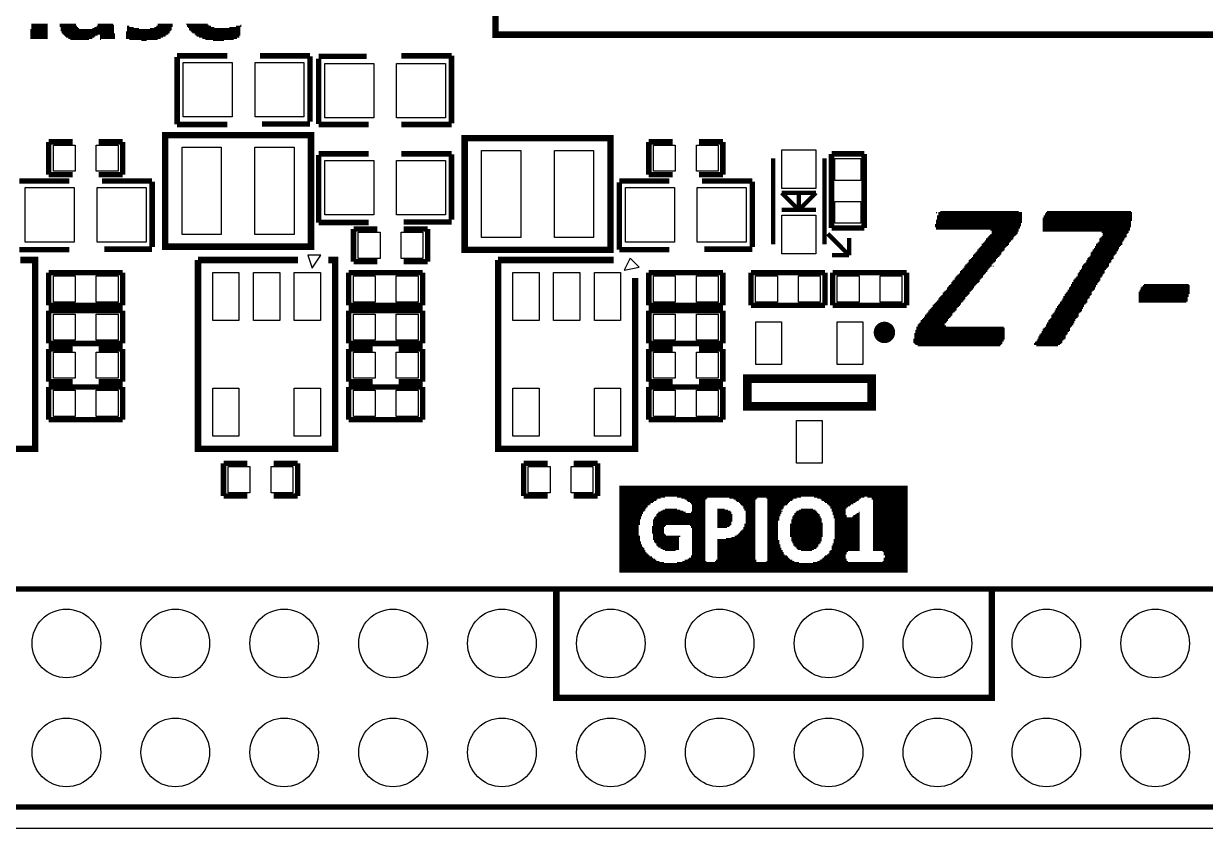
# Model space of a CAD drawing. Extents: x -0.6 to 82.1, y 0 to 56.
# Drawn here: x 26.49 to 54.06, y 0 to 18.76 of the extents above; entities that cross this region are included whole.
import ezdxf

# ---------------------------------------------------------------- set-up
doc = ezdxf.new("R2010")
doc.units = 0
for name, color, linetype in [('BG_OUTLINE', 211, 'CONTINUOUS'), ('BG_SILKSCREEN_TOP', 231, 'CONTINUOUS'), ('PG_SILKSCREEN_TOP', 140, 'CONTINUOUS'), ('PIN_TOP', 4, 'CONTINUOUS')]:
    doc.layers.add(name, color=color, linetype=linetype)

msp = doc.modelspace()

# ---------------------------------------------------------------- linework, layer by layer
at = {"layer": 'BG_OUTLINE'}
msp.add_lwpolyline([(0, 1), (0, 55, -0.414214), (1, 56), (79, 56, -0.414214), (80, 55), (80, 1, -0.414214), (79, 0), (1, 0, -0.414214)], format="xyb", close=True, dxfattribs=at)
at = {"layer": 'BG_SILKSCREEN_TOP', "const_width": 0.0254}
for points in [[(26.67, 18.7452), (27.051, 18.7452)], [(27.3304, 18.7452), (27.7114, 18.7452)], [(28.2194, 18.7452), (28.575, 18.7452)], [(29.6164, 18.7452), (29.972, 18.7452)], [(30.2768, 18.7452), (30.7848, 18.7452)], [(26.6446, 18.6182), (27.051, 18.6182)], [(26.6446, 18.5928), (27.051, 18.5928)], [(26.6446, 18.5674), (27.051, 18.5674)], [(26.6446, 18.542), (27.051, 18.542)], [(26.6446, 18.5166), (27.051, 18.5166)], [(26.6446, 18.4912), (27.051, 18.4912)], [(26.6446, 18.4658), (27.051, 18.4658)], [(26.67, 18.7198), (27.051, 18.7198)], [(26.67, 18.6944), (27.051, 18.6944)], [(26.67, 18.669), (27.051, 18.669)], [(26.67, 18.6436), (27.051, 18.6436)], [(27.3304, 18.7198), (27.7114, 18.7198)], [(27.3304, 18.6944), (27.7368, 18.6944)], [(27.3558, 18.669), (27.7622, 18.669)], [(27.3558, 18.6436), (27.7876, 18.6436)], [(27.3558, 18.6182), (28.6004, 18.6182)], [(27.3558, 18.5928), (28.6004, 18.5928)], [(27.3812, 18.5674), (28.6004, 18.5674)], [(27.3812, 18.542), (28.6004, 18.542)], [(27.4066, 18.5166), (28.6258, 18.5166)], [(27.432, 18.4912), (28.2194, 18.4912)], [(27.4574, 18.4658), (28.1686, 18.4658)], [(28.0924, 18.6436), (28.6004, 18.6436)], [(28.1432, 18.669), (28.6004, 18.669)], [(28.194, 18.6944), (28.6004, 18.6944)], [(28.2194, 18.7198), (28.6004, 18.7198)], [(28.2702, 18.4912), (28.6258, 18.4912)], [(28.2702, 18.4658), (28.6258, 18.4658)], [(28.8798, 18.5674), (29.8958, 18.5674)], [(28.8798, 18.542), (29.8958, 18.542)], [(28.8798, 18.5166), (29.8704, 18.5166)], [(28.8798, 18.4912), (29.8196, 18.4912)], [(28.8798, 18.4658), (29.7942, 18.4658)], [(28.9052, 18.6944), (28.956, 18.6944)], [(28.9052, 18.669), (29.0576, 18.669)], [(28.9052, 18.6436), (29.1846, 18.6436)], [(28.9052, 18.6182), (29.9466, 18.6182)], [(28.9052, 18.5928), (29.9212, 18.5928)], [(29.4386, 18.6436), (29.9466, 18.6436)], [(29.5402, 18.669), (29.9466, 18.669)], [(29.591, 18.6944), (29.972, 18.6944)], [(29.6164, 18.7198), (29.972, 18.7198)], [(30.3022, 18.7198), (30.8102, 18.7198)], [(30.3022, 18.6944), (30.861, 18.6944)], [(30.3276, 18.669), (30.9372, 18.669)], [(30.353, 18.6436), (31.5468, 18.6436)], [(30.353, 18.6182), (31.5468, 18.6182)], [(30.3784, 18.5928), (31.5468, 18.5928)], [(30.4038, 18.5674), (31.5468, 18.5674)], [(30.4292, 18.542), (31.5468, 18.542)], [(30.48, 18.5166), (31.5468, 18.5166)], [(30.5054, 18.4912), (31.5468, 18.4912)], [(30.5308, 18.4658), (31.5214, 18.4658)], [(31.2928, 18.669), (31.5468, 18.669)], [(31.4452, 18.6944), (31.5722, 18.6944)], [(31.5468, 18.7198), (31.5722, 18.7198)], [(26.6446, 18.4404), (27.051, 18.4404)], [(26.6446, 18.415), (27.051, 18.415)], [(27.4828, 18.4404), (28.1432, 18.4404)], [(27.5336, 18.415), (28.0924, 18.415)], [(27.5844, 18.3896), (28.0162, 18.3896)], [(28.2702, 18.4404), (28.6258, 18.4404)], [(28.2702, 18.415), (28.6258, 18.415)], [(28.2702, 18.3896), (28.2956, 18.3896)], [(28.8798, 18.4404), (29.7434, 18.4404)], [(28.8798, 18.415), (29.6926, 18.415)], [(28.956, 18.3896), (29.6164, 18.3896)], [(29.2354, 18.3642), (29.3624, 18.3642)], [(30.5816, 18.4404), (31.5214, 18.4404)], [(30.6578, 18.415), (31.4706, 18.415)], [(30.734, 18.3896), (31.3944, 18.3896)], [(30.9118, 18.3642), (31.1658, 18.3642)], [(47.7774, 14.351), (47.8028, 14.351)], [(47.8282, 14.351), (49.784, 14.351)], [(47.8282, 14.3256), (49.784, 14.3256)], [(47.879, 14.3764), (49.7078, 14.3764)], [(50.3174, 14.3256), (52.3494, 14.3256)], [(50.3428, 14.351), (52.3494, 14.351)], [(50.3682, 14.3764), (52.324, 14.3764)], [(47.752, 14.0716), (49.7586, 14.0716)], [(47.7774, 14.1732), (49.784, 14.1732)], [(47.7774, 14.1478), (49.784, 14.1478)], [(47.7774, 14.1224), (49.784, 14.1224)], [(47.7774, 14.097), (49.7586, 14.097)], [(47.8028, 14.2748), (49.784, 14.2748)], [(47.8028, 14.2494), (49.784, 14.2494)], [(47.8028, 14.224), (49.784, 14.224)], [(47.8028, 14.1986), (49.784, 14.1986)], [(47.8282, 14.3002), (49.784, 14.3002)], [(50.2666, 14.224), (52.3494, 14.224)], [(50.2666, 14.1986), (52.3494, 14.1986)], [(50.2666, 14.1732), (52.3494, 14.1732)], [(50.2666, 14.1478), (52.324, 14.1478)], [(50.2666, 14.1224), (52.324, 14.1224)], [(50.2666, 14.097), (52.324, 14.097)], [(50.2666, 14.0716), (52.324, 14.0716)], [(50.292, 14.2748), (52.3494, 14.2748)], [(50.292, 14.2494), (52.3494, 14.2494)], [(50.3174, 14.3002), (52.3494, 14.3002)], [(47.752, 14.0462), (49.7586, 14.0462)], [(47.752, 14.0208), (49.7332, 14.0208)], [(47.7774, 13.9954), (49.7332, 13.9954)], [(47.7774, 13.97), (49.7078, 13.97)], [(48.9966, 13.7922), (49.6062, 13.7922)], [(49.022, 13.8176), (49.6316, 13.8176)], [(49.0474, 13.9446), (49.7078, 13.9446)], [(49.0474, 13.843), (49.657, 13.843)], [(49.0728, 13.9192), (49.7078, 13.9192)], [(49.0728, 13.8938), (49.6824, 13.8938)], [(49.0728, 13.8684), (49.6824, 13.8684)], [(50.2666, 14.0462), (52.324, 14.0462)], [(50.2666, 14.0208), (52.324, 14.0208)], [(50.2666, 13.9954), (52.2986, 13.9954)], [(50.2666, 13.97), (52.2986, 13.97)], [(50.2666, 13.9446), (52.2986, 13.9446)], [(50.2666, 13.9192), (52.2732, 13.9192)], [(51.6382, 13.8938), (52.2732, 13.8938)], [(51.6382, 13.7922), (52.2224, 13.7922)], [(51.6636, 13.8684), (52.2478, 13.8684)], [(51.6636, 13.843), (52.2224, 13.843)], [(51.6636, 13.8176), (52.2224, 13.8176)], [(48.768, 13.5128), (49.3776, 13.5128)], [(48.7934, 13.5382), (49.403, 13.5382)], [(48.8188, 13.5636), (49.4284, 13.5636)], [(48.8442, 13.6144), (49.4792, 13.6144)], [(48.8442, 13.589), (49.4538, 13.589)], [(48.8696, 13.6398), (49.4792, 13.6398)], [(48.895, 13.6652), (49.5046, 13.6652)], [(48.9204, 13.6906), (49.53, 13.6906)], [(48.9458, 13.7414), (49.5808, 13.7414)], [(48.9458, 13.716), (49.5554, 13.716)], [(48.9712, 13.7668), (49.5808, 13.7668)], [(51.4604, 13.5128), (52.0446, 13.5128)], [(51.4858, 13.5636), (52.07, 13.5636)], [(51.4858, 13.5382), (52.0446, 13.5382)], [(51.5112, 13.6144), (52.1208, 13.6144)], [(51.5112, 13.589), (52.0954, 13.589)], [(51.5366, 13.6398), (52.1208, 13.6398)], [(51.562, 13.6652), (52.1208, 13.6652)], [(51.5874, 13.7414), (52.1716, 13.7414)], [(51.5874, 13.716), (52.1716, 13.716)], [(51.5874, 13.6906), (52.1462, 13.6906)], [(51.6128, 13.7668), (52.197, 13.7668)], [(48.5394, 13.2334), (49.1744, 13.2334)], [(48.5648, 13.2588), (49.1744, 13.2588)], [(48.5902, 13.2842), (49.1998, 13.2842)], [(48.6156, 13.3096), (49.2252, 13.3096)], [(48.641, 13.3604), (49.276, 13.3604)], [(48.641, 13.335), (49.2506, 13.335)], [(48.6664, 13.3858), (49.3014, 13.3858)], [(48.6918, 13.4112), (49.3014, 13.4112)], [(48.7172, 13.4366), (49.3268, 13.4366)], [(48.7426, 13.4874), (49.3776, 13.4874)], [(48.7426, 13.462), (49.3522, 13.462)], [(51.2826, 13.2334), (51.8668, 13.2334)], [(51.308, 13.2842), (51.9176, 13.2842)], [(51.308, 13.2588), (51.8922, 13.2588)], [(51.3334, 13.3096), (51.9176, 13.3096)], [(51.3588, 13.335), (51.9176, 13.335)], [(51.3842, 13.4112), (51.9938, 13.4112)], [(51.3842, 13.3858), (51.9684, 13.3858)], [(51.3842, 13.3604), (51.943, 13.3604)], [(51.4096, 13.4366), (51.9938, 13.4366)], [(51.435, 13.4874), (52.0192, 13.4874)], [(51.435, 13.462), (52.0192, 13.462)], [(48.3362, 12.9794), (48.9712, 12.9794)], [(48.3362, 12.954), (48.9458, 12.954)], [(48.3616, 13.0048), (48.9712, 13.0048)], [(48.387, 13.0302), (48.9966, 13.0302)], [(48.4124, 13.0556), (49.022, 13.0556)], [(48.4378, 13.1064), (49.0728, 13.1064)], [(48.4378, 13.081), (49.0474, 13.081)], [(48.4632, 13.1318), (49.0728, 13.1318)], [(48.4886, 13.1572), (49.0982, 13.1572)], [(48.514, 13.1826), (49.1236, 13.1826)], [(48.5394, 13.208), (49.149, 13.208)], [(49.0982, 13.1064), (49.1236, 13.1064)], [(51.1048, 12.954), (51.7144, 12.954)], [(51.1302, 13.0048), (51.7144, 13.0048)], [(51.1302, 12.9794), (51.7144, 12.9794)], [(51.1556, 13.0302), (51.7398, 13.0302)], [(51.181, 13.1064), (51.816, 13.1064)], [(51.181, 13.081), (51.7906, 13.081)], [(51.181, 13.0556), (51.7652, 13.0556)], [(51.2064, 13.1318), (51.816, 13.1318)], [(51.2318, 13.1572), (51.816, 13.1572)], [(51.2572, 13.1826), (51.8414, 13.1826)], [(51.2826, 13.208), (51.8668, 13.208)], [(48.1076, 12.6746), (48.7172, 12.6746)], [(48.133, 12.7254), (48.768, 12.7254)], [(48.133, 12.7), (48.7426, 12.7)], [(48.1584, 12.7508), (48.7934, 12.7508)], [(48.1838, 12.7762), (48.7934, 12.7762)], [(48.2092, 12.827), (48.8442, 12.827)], [(48.2092, 12.8016), (48.8188, 12.8016)], [(48.2346, 12.8524), (48.8696, 12.8524)], [(48.26, 12.8778), (48.8696, 12.8778)], [(48.2854, 12.9032), (48.895, 12.9032)], [(48.3108, 12.9286), (48.9204, 12.9286)], [(50.927, 12.6746), (51.5366, 12.6746)], [(50.9524, 12.7254), (51.562, 12.7254)], [(50.9524, 12.7), (51.5366, 12.7)], [(50.9778, 12.7762), (51.6128, 12.7762)], [(50.9778, 12.7508), (51.5874, 12.7508)], [(51.0032, 12.8016), (51.6128, 12.8016)], [(51.0286, 12.827), (51.6128, 12.827)], [(51.054, 12.8524), (51.6382, 12.8524)], [(51.0794, 12.9286), (51.689, 12.9286)], [(51.0794, 12.9032), (51.6636, 12.9032)], [(51.0794, 12.8778), (51.6636, 12.8778)], [(52.6288, 12.6746), (53.6702, 12.6746)], [(47.879, 12.3952), (48.4886, 12.3952)], [(47.9044, 12.4206), (48.514, 12.4206)], [(47.9298, 12.4714), (48.5648, 12.4714)], [(47.9298, 12.446), (48.5394, 12.446)], [(47.9552, 12.4968), (48.5648, 12.4968)], [(47.9806, 12.5222), (48.5902, 12.5222)], [(48.006, 12.5476), (48.6156, 12.5476)], [(48.0314, 12.5984), (48.6664, 12.5984)], [(48.0314, 12.573), (48.641, 12.573)], [(48.0568, 12.6238), (48.6664, 12.6238)], [(48.0822, 12.6492), (48.6918, 12.6492)], [(50.7492, 12.3952), (51.3588, 12.3952)], [(50.7746, 12.446), (51.4096, 12.446)], [(50.7746, 12.4206), (51.3842, 12.4206)], [(50.8, 12.4714), (51.4096, 12.4714)], [(50.8254, 12.4968), (51.4096, 12.4968)], [(50.8508, 12.5476), (51.4604, 12.5476)], [(50.8508, 12.5222), (51.435, 12.5222)], [(50.8762, 12.5984), (51.4858, 12.5984)], [(50.8762, 12.573), (51.4858, 12.573)], [(50.9016, 12.6238), (51.5112, 12.6238)], [(50.927, 12.6492), (51.5112, 12.6492)], [(52.5018, 12.4968), (53.6956, 12.4968)], [(52.5018, 12.4714), (53.6956, 12.4714)], [(52.5018, 12.446), (53.6702, 12.446)], [(52.5018, 12.4206), (53.6702, 12.4206)], [(52.5018, 12.3952), (53.6702, 12.3952)], [(52.5272, 12.5476), (53.6956, 12.5476)], [(52.5272, 12.5222), (53.6956, 12.5222)], [(52.5526, 12.5984), (53.6956, 12.5984)], [(52.5526, 12.573), (53.6956, 12.573)], [(52.578, 12.6238), (53.6956, 12.6238)], [(52.6034, 12.6492), (53.6956, 12.6492)], [(47.6758, 12.1412), (48.2854, 12.1412)], [(47.7012, 12.192), (48.3362, 12.192)], [(47.7012, 12.1666), (48.3108, 12.1666)], [(47.7266, 12.2174), (48.3616, 12.2174)], [(47.752, 12.2428), (48.3616, 12.2428)], [(47.7774, 12.2682), (48.387, 12.2682)], [(47.8028, 12.2936), (48.4124, 12.2936)], [(47.8282, 12.3444), (48.4632, 12.3444)], [(47.8282, 12.319), (48.4378, 12.319)], [(47.8536, 12.3698), (48.4632, 12.3698)], [(50.5968, 12.1666), (51.2318, 12.1666)], [(50.5968, 12.1412), (51.2064, 12.1412)], [(50.6222, 12.192), (51.2318, 12.192)], [(50.6476, 12.2174), (51.2572, 12.2174)], [(50.673, 12.2682), (51.308, 12.2682)], [(50.673, 12.2428), (51.2826, 12.2428)], [(50.6984, 12.2936), (51.308, 12.2936)], [(50.7238, 12.3444), (51.3334, 12.3444)], [(50.7238, 12.319), (51.308, 12.319)], [(50.7492, 12.3698), (51.3588, 12.3698)], [(52.5018, 12.3698), (53.6448, 12.3698)], [(52.5018, 12.3444), (53.6448, 12.3444)], [(52.5018, 12.319), (53.6448, 12.319)], [(52.5018, 12.2936), (53.6448, 12.2936)], [(52.5018, 12.2682), (53.6194, 12.2682)], [(47.4472, 11.8618), (48.0568, 11.8618)], [(47.4726, 11.8872), (48.0822, 11.8872)], [(47.498, 11.9126), (48.1076, 11.9126)], [(47.5234, 11.9634), (48.1584, 11.9634)], [(47.5234, 11.938), (48.133, 11.938)], [(47.5488, 11.9888), (48.1584, 11.9888)], [(47.5742, 12.0142), (48.1838, 12.0142)], [(47.5996, 12.065), (48.2346, 12.065)], [(47.5996, 12.0396), (48.2092, 12.0396)], [(47.625, 12.0904), (48.26, 12.0904)], [(47.6504, 12.1158), (48.26, 12.1158)], [(50.419, 11.8618), (51.0286, 11.8618)], [(50.4444, 11.8872), (51.054, 11.8872)], [(50.4698, 11.9634), (51.1048, 11.9634)], [(50.4698, 11.938), (51.1048, 11.938)], [(50.4698, 11.9126), (51.0794, 11.9126)], [(50.4952, 11.9888), (51.1048, 11.9888)], [(50.5206, 12.0142), (51.1302, 12.0142)], [(50.546, 12.065), (51.181, 12.065)], [(50.546, 12.0396), (51.1556, 12.0396)], [(50.5714, 12.1158), (51.2064, 12.1158)], [(50.5714, 12.0904), (51.181, 12.0904)], [(47.2948, 11.6078), (49.3776, 11.6078)], [(47.2948, 11.5824), (49.3776, 11.5824)], [(47.3202, 11.684), (49.3522, 11.684)], [(47.3202, 11.6586), (49.3776, 11.6586)], [(47.3202, 11.6332), (49.3776, 11.6332)], [(47.3456, 11.7348), (47.9806, 11.7348)], [(47.3456, 11.7094), (48.006, 11.7094)], [(47.371, 11.7602), (47.9806, 11.7602)], [(47.3964, 11.7856), (48.006, 11.7856)], [(47.4218, 11.8364), (48.0568, 11.8364)], [(47.4218, 11.811), (48.0314, 11.811)], [(50.2412, 11.5824), (50.8762, 11.5824)], [(50.2666, 11.6332), (50.9016, 11.6332)], [(50.2666, 11.6078), (50.9016, 11.6078)], [(50.292, 11.6586), (50.9016, 11.6586)], [(50.3174, 11.684), (50.927, 11.684)], [(50.3428, 11.7348), (50.9778, 11.7348)], [(50.3428, 11.7094), (50.9524, 11.7094)], [(50.3682, 11.7856), (51.0032, 11.7856)], [(50.3682, 11.7602), (50.9778, 11.7602)], [(50.3936, 11.8364), (51.0286, 11.8364)], [(50.3936, 11.811), (51.0032, 11.811)], [(47.244, 11.4046), (49.3776, 11.4046)], [(47.244, 11.3792), (49.3522, 11.3792)], [(47.244, 11.3538), (49.3522, 11.3538)], [(47.244, 11.3284), (49.3268, 11.3284)], [(47.2694, 11.5316), (49.3776, 11.5316)], [(47.2694, 11.5062), (49.3776, 11.5062)], [(47.2694, 11.4808), (49.3776, 11.4808)], [(47.2694, 11.4554), (49.3776, 11.4554)], [(47.2694, 11.43), (49.3776, 11.43)], [(47.2694, 11.303), (49.3268, 11.303)], [(47.2948, 11.557), (49.3776, 11.557)], [(50.0634, 11.303), (50.6984, 11.303)], [(50.0888, 11.3284), (50.7238, 11.3284)], [(50.1142, 11.3538), (50.7238, 11.3538)], [(50.1396, 11.4046), (50.7746, 11.4046)], [(50.1396, 11.3792), (50.7492, 11.3792)], [(50.165, 11.4554), (50.8, 11.4554)], [(50.165, 11.43), (50.8, 11.43)], [(50.1904, 11.5062), (50.8254, 11.5062)], [(50.1904, 11.4808), (50.8, 11.4808)], [(50.2158, 11.5316), (50.8508, 11.5316)], [(50.2412, 11.557), (50.8508, 11.557)], [(47.2948, 11.2776), (49.3014, 11.2776)], [(47.3456, 11.2522), (49.276, 11.2522)], [(50.0634, 11.2776), (50.673, 11.2776)], [(50.1142, 11.2522), (50.6222, 11.2522)], [(40.386, 7.9756), (47.117, 7.9756)], [(40.386, 7.9502), (47.117, 7.9502)], [(40.386, 7.9248), (47.117, 7.9248)], [(40.386, 7.8994), (47.117, 7.8994)], [(40.386, 7.874), (47.117, 7.874)], [(40.386, 7.8486), (47.117, 7.8486)], [(40.386, 7.8232), (47.117, 7.8232)], [(40.386, 7.7978), (47.117, 7.7978)], [(40.386, 7.7724), (47.117, 7.7724)], [(40.386, 7.747), (47.117, 7.747)], [(40.386, 7.7216), (41.4528, 7.7216)], [(41.7322, 7.7216), (44.6278, 7.7216)], [(44.9326, 7.7216), (46.101, 7.7216)], [(46.1772, 7.7216), (47.117, 7.7216)], [(40.386, 7.6962), (41.3512, 7.6962)], [(40.386, 7.6708), (41.275, 7.6708)], [(40.386, 7.6454), (41.2496, 7.6454)], [(40.386, 7.62), (41.1988, 7.62)], [(40.386, 7.5946), (41.1734, 7.5946)], [(40.386, 7.5692), (41.1226, 7.5692)], [(40.386, 7.5438), (41.0972, 7.5438)], [(40.386, 7.5184), (41.0464, 7.5184)], [(40.386, 7.493), (41.0464, 7.493)], [(40.386, 7.4676), (41.021, 7.4676)], [(40.386, 7.4422), (40.9956, 7.4422)], [(41.4528, 7.4422), (41.7322, 7.4422)], [(41.8338, 7.6962), (42.4434, 7.6962)], [(41.91, 7.6708), (42.418, 7.6708)], [(41.9608, 7.6454), (42.3926, 7.6454)], [(41.9862, 7.62), (42.3926, 7.62)], [(42.037, 7.5946), (42.3926, 7.5946)], [(42.0624, 7.5692), (42.3926, 7.5692)], [(42.0878, 7.5438), (42.3926, 7.5438)], [(42.0878, 7.5184), (42.3926, 7.5184)], [(42.0878, 7.493), (42.3926, 7.493)], [(42.0878, 7.4676), (42.3926, 7.4676)], [(42.0878, 7.4422), (42.3926, 7.4422)], [(42.672, 7.4422), (42.8498, 7.4422)], [(42.9514, 7.6962), (43.6118, 7.6962)], [(43.053, 7.6708), (43.5864, 7.6708)], [(43.1038, 7.6454), (43.561, 7.6454)], [(43.1292, 7.62), (43.561, 7.62)], [(43.18, 7.5946), (43.561, 7.5946)], [(43.2054, 7.5692), (43.561, 7.5692)], [(43.2308, 7.5438), (43.561, 7.5438)], [(43.2562, 7.5184), (43.561, 7.5184)], [(43.2816, 7.493), (43.561, 7.493)], [(43.2816, 7.4676), (43.561, 7.4676)], [(43.307, 7.4422), (43.561, 7.4422)], [(43.815, 7.6962), (44.5262, 7.6962)], [(43.8404, 7.6708), (44.45, 7.6708)], [(43.8404, 7.6454), (44.4246, 7.6454)], [(43.8404, 7.62), (44.3738, 7.62)], [(43.8404, 7.5946), (44.3484, 7.5946)], [(43.8404, 7.5692), (44.323, 7.5692)], [(43.8404, 7.5438), (44.2976, 7.5438)], [(43.8404, 7.5184), (44.2468, 7.5184)], [(43.8404, 7.493), (44.2214, 7.493)], [(43.8404, 7.4676), (44.2214, 7.4676)], [(43.8404, 7.4422), (44.196, 7.4422)], [(44.6278, 7.4422), (44.9072, 7.4422)], [(45.0088, 7.6962), (46.0248, 7.6962)], [(45.085, 7.6708), (45.9994, 7.6708)], [(45.1104, 7.6454), (45.974, 7.6454)], [(45.1612, 7.62), (45.9232, 7.62)], [(45.1866, 7.5946), (45.8978, 7.5946)], [(45.2374, 7.5692), (45.847, 7.5692)], [(45.2628, 7.5438), (45.7962, 7.5438)], [(45.2882, 7.5184), (45.7708, 7.5184)], [(45.3136, 7.493), (45.72, 7.493)], [(45.3136, 7.4676), (45.6946, 7.4676)], [(45.339, 7.4422), (45.6692, 7.4422)], [(46.2788, 7.6962), (47.117, 7.6962)], [(46.2788, 7.6708), (47.117, 7.6708)], [(46.3042, 7.6454), (47.117, 7.6454)], [(46.3042, 7.62), (47.117, 7.62)], [(46.3042, 7.5946), (47.117, 7.5946)], [(46.3042, 7.5692), (47.117, 7.5692)], [(46.3042, 7.5438), (47.117, 7.5438)], [(46.3042, 7.5184), (47.117, 7.5184)], [(46.3042, 7.493), (47.117, 7.493)], [(46.3042, 7.4676), (47.117, 7.4676)], [(46.3042, 7.4422), (47.117, 7.4422)], [(40.386, 7.4168), (40.9956, 7.4168)], [(40.386, 7.3914), (40.9702, 7.3914)], [(40.386, 7.366), (40.9448, 7.366)], [(40.386, 7.3406), (40.9448, 7.3406)], [(40.386, 7.3152), (40.9194, 7.3152)], [(40.386, 7.2898), (40.9194, 7.2898)], [(40.386, 7.2644), (40.894, 7.2644)], [(40.386, 7.239), (40.894, 7.239)], [(40.386, 7.2136), (40.894, 7.2136)], [(40.386, 7.1882), (40.8686, 7.1882)], [(40.386, 7.1628), (40.8686, 7.1628)], [(41.1734, 7.1882), (42.3926, 7.1882)], [(41.1734, 7.1628), (42.3926, 7.1628)], [(41.1988, 7.239), (42.3926, 7.239)], [(41.1988, 7.2136), (42.3926, 7.2136)], [(41.2242, 7.2644), (42.3926, 7.2644)], [(41.2496, 7.3152), (42.3926, 7.3152)], [(41.2496, 7.2898), (42.3926, 7.2898)], [(41.275, 7.3406), (42.3926, 7.3406)], [(41.3004, 7.366), (41.9354, 7.366)], [(41.3512, 7.3914), (41.8846, 7.3914)], [(41.402, 7.4168), (41.8084, 7.4168)], [(42.0624, 7.366), (42.3926, 7.366)], [(42.0878, 7.4168), (42.3926, 7.4168)], [(42.0878, 7.3914), (42.3926, 7.3914)], [(42.672, 7.4168), (42.926, 7.4168)], [(42.672, 7.3914), (42.9768, 7.3914)], [(42.672, 7.366), (43.0022, 7.366)], [(42.672, 7.3406), (43.0022, 7.3406)], [(42.672, 7.3152), (43.0276, 7.3152)], [(42.672, 7.2898), (43.0276, 7.2898)], [(42.672, 7.2644), (43.0276, 7.2644)], [(42.672, 7.239), (43.0276, 7.239)], [(42.672, 7.2136), (43.0276, 7.2136)], [(42.672, 7.1882), (43.0276, 7.1882)], [(42.672, 7.1628), (43.0276, 7.1628)], [(43.307, 7.4168), (43.561, 7.4168)], [(43.3324, 7.3914), (43.561, 7.3914)], [(43.3324, 7.366), (43.561, 7.366)], [(43.3324, 7.3406), (43.561, 7.3406)], [(43.3324, 7.3152), (43.561, 7.3152)], [(43.3324, 7.2898), (43.561, 7.2898)], [(43.3324, 7.2644), (43.561, 7.2644)], [(43.3324, 7.239), (43.561, 7.239)], [(43.3324, 7.2136), (43.561, 7.2136)], [(43.3324, 7.1882), (43.561, 7.1882)], [(43.3324, 7.1628), (43.561, 7.1628)], [(43.8404, 7.4168), (44.1706, 7.4168)], [(43.8404, 7.3914), (44.196, 7.3914)], [(43.8404, 7.366), (44.1706, 7.366)], [(43.8404, 7.3406), (44.1706, 7.3406)], [(43.8404, 7.3152), (44.1452, 7.3152)], [(43.8404, 7.2898), (44.1452, 7.2898)], [(43.8404, 7.2644), (44.1198, 7.2644)], [(43.8404, 7.239), (44.1198, 7.239)], [(43.8404, 7.2136), (44.1198, 7.2136)], [(43.8404, 7.1882), (44.1198, 7.1882)], [(43.8404, 7.1628), (44.0944, 7.1628)], [(44.3992, 7.1882), (45.1104, 7.1882)], [(44.3992, 7.1628), (45.1104, 7.1628)], [(44.4246, 7.2644), (45.085, 7.2644)], [(44.4246, 7.239), (45.085, 7.239)], [(44.4246, 7.2136), (45.1104, 7.2136)], [(44.45, 7.2898), (45.0596, 7.2898)], [(44.4754, 7.3406), (45.0342, 7.3406)], [(44.4754, 7.3152), (45.0596, 7.3152)], [(44.5008, 7.366), (45.0088, 7.366)], [(44.5262, 7.3914), (44.9834, 7.3914)], [(44.577, 7.4168), (44.958, 7.4168)], [(45.339, 7.4168), (45.6692, 7.4168)], [(45.339, 7.3914), (45.6692, 7.3914)], [(45.3644, 7.366), (45.6692, 7.366)], [(45.3644, 7.3406), (45.6692, 7.3406)], [(45.3644, 7.3152), (45.6692, 7.3152)], [(45.3898, 7.2898), (45.6946, 7.2898)], [(45.3898, 7.2644), (45.6946, 7.2644)], [(45.3898, 7.239), (45.9994, 7.239)], [(45.4152, 7.2136), (45.9994, 7.2136)], [(45.4152, 7.1882), (45.9994, 7.1882)], [(45.4152, 7.1628), (45.9994, 7.1628)], [(45.8216, 7.2644), (45.9994, 7.2644)], [(45.847, 7.2898), (45.9994, 7.2898)], [(45.8978, 7.3152), (45.9994, 7.3152)], [(45.9232, 7.3406), (45.9994, 7.3406)], [(45.974, 7.366), (45.9994, 7.366)], [(46.3042, 7.4168), (47.117, 7.4168)], [(46.3042, 7.3914), (47.117, 7.3914)], [(46.3042, 7.366), (47.117, 7.366)], [(46.3042, 7.3406), (47.117, 7.3406)], [(46.3042, 7.3152), (47.117, 7.3152)], [(46.3042, 7.2898), (47.117, 7.2898)], [(46.3042, 7.2644), (47.117, 7.2644)], [(46.3042, 7.239), (47.117, 7.239)], [(46.3042, 7.2136), (47.117, 7.2136)], [(46.3042, 7.1882), (47.117, 7.1882)], [(46.3042, 7.1628), (47.117, 7.1628)], [(40.386, 7.1374), (40.8686, 7.1374)], [(40.386, 7.112), (40.8686, 7.112)], [(40.386, 7.0866), (40.8686, 7.0866)], [(40.386, 7.0612), (40.8432, 7.0612)], [(40.386, 7.0358), (40.8432, 7.0358)], [(40.386, 7.0104), (40.8432, 7.0104)], [(40.386, 6.985), (40.8432, 6.985)], [(40.386, 6.9596), (40.8432, 6.9596)], [(40.386, 6.9342), (40.8432, 6.9342)], [(40.386, 6.9088), (40.8432, 6.9088)], [(40.386, 6.8834), (40.8432, 6.8834)], [(41.148, 7.0358), (41.4528, 7.0358)], [(41.148, 7.0104), (41.4274, 7.0104)], [(41.148, 6.985), (41.4274, 6.985)], [(41.148, 6.9596), (41.4274, 6.9596)], [(41.148, 6.9342), (41.4274, 6.9342)], [(41.148, 6.9088), (41.4274, 6.9088)], [(41.148, 6.8834), (41.4274, 6.8834)], [(41.1734, 7.1374), (42.3926, 7.1374)], [(41.1734, 7.112), (42.3926, 7.112)], [(41.1734, 7.0866), (42.3926, 7.0866)], [(41.1734, 7.0612), (41.4782, 7.0612)], [(42.037, 7.0612), (42.3926, 7.0612)], [(42.0624, 7.0358), (42.3926, 7.0358)], [(42.0624, 7.0104), (42.3926, 7.0104)], [(42.0878, 6.985), (42.3926, 6.985)], [(42.0878, 6.9596), (42.3926, 6.9596)], [(42.0878, 6.9342), (42.3926, 6.9342)], [(42.0878, 6.9088), (42.3926, 6.9088)], [(42.0878, 6.8834), (42.3926, 6.8834)], [(42.672, 7.1374), (43.0022, 7.1374)], [(42.672, 7.112), (43.0022, 7.112)], [(42.672, 7.0866), (43.0022, 7.0866)], [(42.672, 7.0612), (42.9768, 7.0612)], [(42.672, 7.0358), (42.9514, 7.0358)], [(42.672, 7.0104), (42.9006, 7.0104)], [(43.18, 6.8834), (43.561, 6.8834)], [(43.2054, 6.9088), (43.561, 6.9088)], [(43.2308, 6.9342), (43.561, 6.9342)], [(43.2562, 6.9596), (43.561, 6.9596)], [(43.2816, 7.0104), (43.561, 7.0104)], [(43.2816, 6.985), (43.561, 6.985)], [(43.307, 7.0866), (43.561, 7.0866)], [(43.307, 7.0612), (43.561, 7.0612)], [(43.307, 7.0358), (43.561, 7.0358)], [(43.3324, 7.1374), (43.561, 7.1374)], [(43.3324, 7.112), (43.561, 7.112)], [(43.8404, 7.1374), (44.0944, 7.1374)], [(43.8404, 7.112), (44.0944, 7.112)], [(43.8404, 7.0866), (44.0944, 7.0866)], [(43.8404, 7.0612), (44.0944, 7.0612)], [(43.8404, 7.0358), (44.0944, 7.0358)], [(43.8404, 7.0104), (44.0944, 7.0104)], [(43.8404, 6.985), (44.0944, 6.985)], [(43.8404, 6.9596), (44.0944, 6.9596)], [(43.8404, 6.9342), (44.0944, 6.9342)], [(43.8404, 6.9088), (44.0944, 6.9088)], [(43.8404, 6.8834), (44.0944, 6.8834)], [(44.3738, 7.0866), (45.1358, 7.0866)], [(44.3738, 7.0612), (45.1358, 7.0612)], [(44.3738, 7.0358), (45.1358, 7.0358)], [(44.3738, 7.0104), (45.1358, 7.0104)], [(44.3738, 6.985), (45.1358, 6.985)], [(44.3738, 6.9596), (45.1358, 6.9596)], [(44.3738, 6.9342), (45.1358, 6.9342)], [(44.3738, 6.9088), (45.1358, 6.9088)], [(44.3738, 6.8834), (45.1358, 6.8834)], [(44.3992, 7.1374), (45.1104, 7.1374)], [(44.3992, 7.112), (45.1358, 7.112)], [(45.4152, 7.1374), (45.9994, 7.1374)], [(45.4152, 7.112), (45.9994, 7.112)], [(45.4152, 7.0866), (45.9994, 7.0866)], [(45.4152, 7.0612), (45.9994, 7.0612)], [(45.4152, 7.0358), (45.9994, 7.0358)], [(45.4152, 7.0104), (45.9994, 7.0104)], [(45.4152, 6.985), (45.9994, 6.985)], [(45.4152, 6.9596), (45.9994, 6.9596)], [(45.4152, 6.9342), (45.9994, 6.9342)], [(45.4152, 6.9088), (45.9994, 6.9088)], [(45.4152, 6.8834), (45.9994, 6.8834)], [(46.3042, 7.1374), (47.117, 7.1374)], [(46.3042, 7.112), (47.117, 7.112)], [(46.3042, 7.0866), (47.117, 7.0866)], [(46.3042, 7.0612), (47.117, 7.0612)], [(46.3042, 7.0358), (47.117, 7.0358)], [(46.3042, 7.0104), (47.117, 7.0104)], [(46.3042, 6.985), (47.117, 6.985)], [(46.3042, 6.9596), (47.117, 6.9596)], [(46.3042, 6.9342), (47.117, 6.9342)], [(46.3042, 6.9088), (47.117, 6.9088)], [(46.3042, 6.8834), (47.117, 6.8834)], [(40.386, 6.858), (40.8432, 6.858)], [(40.386, 6.8326), (40.8432, 6.8326)], [(40.386, 6.8072), (40.8686, 6.8072)], [(40.386, 6.7818), (40.8686, 6.7818)], [(40.386, 6.7564), (40.8686, 6.7564)], [(40.386, 6.731), (40.8686, 6.731)], [(40.386, 6.7056), (40.8686, 6.7056)], [(40.386, 6.6802), (40.894, 6.6802)], [(40.386, 6.6548), (40.894, 6.6548)], [(40.386, 6.6294), (40.894, 6.6294)], [(40.386, 6.604), (40.9194, 6.604)], [(41.1734, 6.858), (41.4528, 6.858)], [(41.1734, 6.8326), (41.4782, 6.8326)], [(41.1734, 6.8072), (41.8084, 6.8072)], [(41.1734, 6.7818), (41.783, 6.7818)], [(41.1734, 6.7564), (41.783, 6.7564)], [(41.1734, 6.731), (41.783, 6.731)], [(41.1988, 6.7056), (41.783, 6.7056)], [(41.1988, 6.6802), (41.783, 6.6802)], [(41.2242, 6.6548), (41.783, 6.6548)], [(41.2496, 6.6294), (41.783, 6.6294)], [(41.2496, 6.604), (41.783, 6.604)], [(42.0878, 6.858), (42.3926, 6.858)], [(42.0878, 6.8326), (42.3926, 6.8326)], [(42.0878, 6.8072), (42.3926, 6.8072)], [(42.0878, 6.7818), (42.3926, 6.7818)], [(42.0878, 6.7564), (42.3926, 6.7564)], [(42.0878, 6.731), (42.3926, 6.731)], [(42.0878, 6.7056), (42.3926, 6.7056)], [(42.0878, 6.6802), (42.3926, 6.6802)], [(42.0878, 6.6548), (42.3926, 6.6548)], [(42.0878, 6.6294), (42.3926, 6.6294)], [(42.0878, 6.604), (42.3926, 6.604)], [(42.672, 6.731), (43.561, 6.731)], [(42.672, 6.7056), (43.561, 6.7056)], [(42.672, 6.6802), (43.561, 6.6802)], [(42.672, 6.6548), (43.561, 6.6548)], [(42.672, 6.6294), (43.561, 6.6294)], [(42.672, 6.604), (43.561, 6.604)], [(42.8752, 6.7564), (43.561, 6.7564)], [(43.0022, 6.7818), (43.561, 6.7818)], [(43.0784, 6.8072), (43.561, 6.8072)], [(43.1292, 6.8326), (43.561, 6.8326)], [(43.1546, 6.858), (43.561, 6.858)], [(43.8404, 6.858), (44.0944, 6.858)], [(43.8404, 6.8326), (44.0944, 6.8326)], [(43.8404, 6.8072), (44.0944, 6.8072)], [(43.8404, 6.7818), (44.0944, 6.7818)], [(43.8404, 6.7564), (44.0944, 6.7564)], [(43.8404, 6.731), (44.0944, 6.731)], [(43.8404, 6.7056), (44.1198, 6.7056)], [(43.8404, 6.6802), (44.1198, 6.6802)], [(43.8404, 6.6548), (44.1198, 6.6548)], [(43.8404, 6.6294), (44.1198, 6.6294)], [(43.8404, 6.604), (44.1452, 6.604)], [(44.3738, 6.858), (45.1358, 6.858)], [(44.3738, 6.8326), (45.1358, 6.8326)], [(44.3738, 6.8072), (45.1358, 6.8072)], [(44.3992, 6.7818), (45.1104, 6.7818)], [(44.3992, 6.7564), (45.1104, 6.7564)], [(44.3992, 6.731), (45.1104, 6.731)], [(44.3992, 6.7056), (45.1104, 6.7056)], [(44.4246, 6.6802), (45.085, 6.6802)], [(44.4246, 6.6548), (45.085, 6.6548)], [(44.45, 6.6294), (45.0596, 6.6294)], [(44.45, 6.604), (45.0342, 6.604)], [(45.3644, 6.6294), (45.9994, 6.6294)], [(45.3644, 6.604), (45.9994, 6.604)], [(45.3898, 6.731), (45.9994, 6.731)], [(45.3898, 6.7056), (45.9994, 6.7056)], [(45.3898, 6.6802), (45.9994, 6.6802)], [(45.3898, 6.6548), (45.9994, 6.6548)], [(45.4152, 6.858), (45.9994, 6.858)], [(45.4152, 6.8326), (45.9994, 6.8326)], [(45.4152, 6.8072), (45.9994, 6.8072)], [(45.4152, 6.7818), (45.9994, 6.7818)], [(45.4152, 6.7564), (45.9994, 6.7564)], [(46.3042, 6.858), (47.117, 6.858)], [(46.3042, 6.8326), (47.117, 6.8326)], [(46.3042, 6.8072), (47.117, 6.8072)], [(46.3042, 6.7818), (47.117, 6.7818)], [(46.3042, 6.7564), (47.117, 6.7564)], [(46.3042, 6.731), (47.117, 6.731)], [(46.3042, 6.7056), (47.117, 6.7056)], [(46.3042, 6.6802), (47.117, 6.6802)], [(46.3042, 6.6548), (47.117, 6.6548)], [(46.3042, 6.6294), (47.117, 6.6294)], [(46.3042, 6.604), (47.117, 6.604)], [(40.386, 6.5786), (40.9194, 6.5786)], [(40.386, 6.5532), (40.9448, 6.5532)], [(40.386, 6.5278), (40.9702, 6.5278)], [(40.386, 6.5024), (40.9702, 6.5024)], [(40.386, 6.477), (40.9956, 6.477)], [(40.386, 6.4516), (40.9956, 6.4516)], [(40.386, 6.4262), (41.021, 6.4262)], [(40.386, 6.4008), (41.0464, 6.4008)], [(40.386, 6.3754), (41.0718, 6.3754)], [(40.386, 6.35), (41.0972, 6.35)], [(41.275, 6.5786), (41.783, 6.5786)], [(41.3004, 6.5532), (41.783, 6.5532)], [(41.3512, 6.5278), (41.783, 6.5278)], [(41.402, 6.5024), (41.783, 6.5024)], [(41.4528, 6.477), (41.7068, 6.477)], [(42.0624, 6.35), (42.3926, 6.35)], [(42.0878, 6.5786), (42.3926, 6.5786)], [(42.0878, 6.5532), (42.3926, 6.5532)], [(42.0878, 6.5278), (42.3926, 6.5278)], [(42.0878, 6.5024), (42.3926, 6.5024)], [(42.0878, 6.477), (42.3926, 6.477)], [(42.0878, 6.4516), (42.3926, 6.4516)], [(42.0878, 6.4262), (42.3926, 6.4262)], [(42.0878, 6.4008), (42.3926, 6.4008)], [(42.0878, 6.3754), (42.3926, 6.3754)], [(42.672, 6.5786), (43.561, 6.5786)], [(42.672, 6.5532), (43.561, 6.5532)], [(42.672, 6.5278), (43.561, 6.5278)], [(42.672, 6.5024), (43.561, 6.5024)], [(42.672, 6.477), (43.561, 6.477)], [(42.672, 6.4516), (43.561, 6.4516)], [(42.672, 6.4262), (43.561, 6.4262)], [(42.672, 6.4008), (43.561, 6.4008)], [(42.672, 6.3754), (43.561, 6.3754)], [(42.672, 6.35), (43.561, 6.35)], [(43.8404, 6.5786), (44.1452, 6.5786)], [(43.8404, 6.5532), (44.1452, 6.5532)], [(43.8404, 6.5278), (44.1706, 6.5278)], [(43.8404, 6.5024), (44.1706, 6.5024)], [(43.8404, 6.477), (44.196, 6.477)], [(43.8404, 6.4516), (44.196, 6.4516)], [(43.8404, 6.4262), (44.2214, 6.4262)], [(43.8404, 6.4008), (44.2214, 6.4008)], [(43.8404, 6.3754), (44.2468, 6.3754)], [(43.8404, 6.35), (44.2976, 6.35)], [(44.4754, 6.5786), (45.0342, 6.5786)], [(44.5008, 6.5532), (45.0088, 6.5532)], [(44.5262, 6.5278), (44.9834, 6.5278)], [(44.5516, 6.5024), (44.9326, 6.5024)], [(44.6278, 6.477), (44.8818, 6.477)], [(45.1866, 6.35), (45.6692, 6.35)], [(45.2374, 6.3754), (45.6692, 6.3754)], [(45.2628, 6.4008), (45.6946, 6.4008)], [(45.2882, 6.4516), (45.72, 6.4516)], [(45.2882, 6.4262), (45.6946, 6.4262)], [(45.3136, 6.477), (45.9994, 6.477)], [(45.339, 6.5786), (45.9994, 6.5786)], [(45.339, 6.5532), (45.9994, 6.5532)], [(45.339, 6.5278), (45.9994, 6.5278)], [(45.339, 6.5024), (45.9994, 6.5024)], [(46.3042, 6.5786), (47.117, 6.5786)], [(46.3042, 6.5532), (47.117, 6.5532)], [(46.3042, 6.5278), (47.117, 6.5278)], [(46.3042, 6.5024), (47.117, 6.5024)], [(46.3042, 6.477), (47.117, 6.477)], [(46.5328, 6.4516), (47.117, 6.4516)], [(46.5582, 6.4262), (47.117, 6.4262)], [(46.5582, 6.4008), (47.117, 6.4008)], [(46.5582, 6.3754), (47.117, 6.3754)], [(46.5836, 6.35), (47.117, 6.35)], [(40.386, 6.3246), (41.148, 6.3246)], [(40.386, 6.2992), (41.1734, 6.2992)], [(40.386, 6.2738), (41.2242, 6.2738)], [(40.386, 6.2484), (41.2496, 6.2484)], [(40.386, 6.223), (41.3258, 6.223)], [(40.386, 6.1976), (41.4274, 6.1976)], [(40.386, 6.1722), (47.117, 6.1722)], [(40.386, 6.1468), (47.117, 6.1468)], [(40.386, 6.1214), (47.117, 6.1214)], [(40.386, 6.096), (47.117, 6.096)], [(40.386, 6.0706), (47.117, 6.0706)], [(41.7322, 6.1976), (44.577, 6.1976)], [(41.8592, 6.223), (42.418, 6.223)], [(41.91, 6.2484), (42.3926, 6.2484)], [(41.9862, 6.2738), (42.3926, 6.2738)], [(42.0116, 6.2992), (42.3926, 6.2992)], [(42.0624, 6.3246), (42.3926, 6.3246)], [(42.6212, 6.223), (43.5864, 6.223)], [(42.6466, 6.2484), (43.5864, 6.2484)], [(42.672, 6.3246), (43.561, 6.3246)], [(42.672, 6.2992), (43.561, 6.2992)], [(42.672, 6.2738), (43.561, 6.2738)], [(43.815, 6.223), (44.4754, 6.223)], [(43.8404, 6.3246), (44.323, 6.3246)], [(43.8404, 6.2992), (44.3484, 6.2992)], [(43.8404, 6.2738), (44.3738, 6.2738)], [(43.8404, 6.2484), (44.4246, 6.2484)], [(44.9072, 6.1976), (47.117, 6.1976)], [(45.0088, 6.223), (45.72, 6.223)], [(45.0596, 6.2484), (45.6946, 6.2484)], [(45.1104, 6.2738), (45.6946, 6.2738)], [(45.1358, 6.2992), (45.6692, 6.2992)], [(45.1612, 6.3246), (45.6692, 6.3246)], [(46.5328, 6.223), (47.117, 6.223)], [(46.5582, 6.2992), (47.117, 6.2992)], [(46.5582, 6.2738), (47.117, 6.2738)], [(46.5582, 6.2484), (47.117, 6.2484)], [(46.5836, 6.3246), (47.117, 6.3246)], [(40.386, 6.0452), (47.117, 6.0452)], [(40.386, 6.0198), (47.117, 6.0198)], [(40.386, 5.9944), (47.117, 5.9944)], [(40.386, 5.969), (47.117, 5.969)]]:
    msp.add_lwpolyline(points, dxfattribs=at)
at = {"layer": 'PG_SILKSCREEN_TOP'}
for points, const_width in [([(37.5, 18.5), (54.5, 18.5), (54.5, 35.5), (38.1, 35.5), (37.5, 34.9), (37.5, 18.5)], 0.15), ([(30.0736, 18.0086), (31.242, 18.0086)], 0.127), ([(30.0736, 16.4084), (30.0736, 17.9832)], 0.127), ([(33.1724, 18.0086), (32.004, 18.0086)], 0.127), ([(33.1724, 16.4719), (33.1724, 17.9959)], 0.127), ([(34.4932, 17.9959), (33.3756, 17.9959)], 0.127), ([(33.3756, 17.9451), (33.3756, 16.4211)], 0.127), ([(35.306, 18.0086), (36.4744, 18.0086)], 0.127), ([(36.4744, 18.0086), (36.4744, 16.4338)], 0.127), ([(31.242, 16.4084), (30.0736, 16.4084)], 0.127), ([(32.0548, 16.4211), (33.1724, 16.4211)], 0.127), ([(33.3756, 16.4084), (34.544, 16.4084)], 0.127), ([(36.4744, 16.4084), (35.306, 16.4084)], 0.127), ([(27.0764, 16.002), (27.0764, 15.24)], 0.127), ([(27.6352, 16.002), (27.0764, 16.002)], 0.127), ([(28.8036, 16.002), (28.2448, 16.002)], 0.127), ([(28.8036, 15.24), (28.8036, 16.002)], 0.127), ([(29.796, 13.559), (33.196, 13.559), (33.196, 16.159), (29.796, 16.159), (29.796, 13.559)], 0.15), ([(36.781, 13.4874), (40.181, 13.4874), (40.181, 16.0874), (36.781, 16.0874), (36.781, 13.4874)], 0.15), ([(41.0764, 16.002), (41.0764, 15.24)], 0.127), ([(41.6352, 16.002), (41.0764, 16.002)], 0.127), ([(42.8036, 16.002), (42.2448, 16.002)], 0.127), ([(42.8036, 15.24), (42.8036, 16.002)], 0.127), ([(33.3756, 15.7226), (34.544, 15.7226)], 0.127), ([(33.3756, 14.1224), (33.3756, 15.6972)], 0.127), ([(36.4744, 15.7226), (35.306, 15.7226)], 0.127), ([(36.4744, 14.1859), (36.4744, 15.7099)], 0.127), ([(46.101, 15.7226), (45.339, 15.7226)], 0.127), ([(45.339, 15.7226), (45.339, 13.9954)], 0.127), ([(46.101, 13.9954), (46.101, 15.7226)], 0.127), ([(43.9771, 13.6149), (43.9771, 15.6149)], 0.1001), ([(45.1769, 13.6149), (45.1769, 15.6149)], 0.1001), ([(27.0764, 15.24), (27.6352, 15.24)], 0.127), ([(28.2448, 15.24), (28.8036, 15.24)], 0.127), ([(41.0764, 15.24), (41.6352, 15.24)], 0.127), ([(42.2448, 15.24), (42.8036, 15.24)], 0.127), ([(26.3906, 15.0876), (27.559, 15.0876)], 0.127), ([(29.4894, 15.0876), (28.321, 15.0876)], 0.127), ([(29.4894, 13.5509), (29.4894, 15.0749)], 0.127), ([(40.3906, 15.0876), (41.559, 15.0876)], 0.127), ([(40.3906, 13.4874), (40.3906, 15.0622)], 0.127), ([(43.4894, 15.0876), (42.321, 15.0876)], 0.127), ([(43.4894, 13.5509), (43.4894, 15.0749)], 0.127), ([(44.577, 14.365), (44.577, 14.8651)], 0.1001), ([(44.177, 14.8151), (44.977, 14.8151)], 0.1001), ([(44.577, 14.415), (44.177, 14.8151)], 0.1001), ([(44.977, 14.8151), (44.577, 14.415)], 0.1001), ([(44.177, 14.415), (44.977, 14.415)], 0.1001), ([(34.544, 14.1224), (33.3756, 14.1224)], 0.127), ([(35.3568, 14.1351), (36.4744, 14.1351)], 0.127), ([(34.1884, 13.97), (34.1884, 13.208)], 0.127), ([(34.7472, 13.97), (34.1884, 13.97)], 0.127), ([(35.9156, 13.97), (35.3568, 13.97)], 0.127), ([(35.9156, 13.208), (35.9156, 13.97)], 0.127), ([(45.2501, 13.861), (45.75, 13.3609)], 0.1001), ([(45.339, 13.9954), (46.101, 13.9954)], 0.127), ([(45.75, 13.3609), (45.75, 13.761)], 0.1001), ([(27.559, 13.4874), (26.3906, 13.4874)], 0.127), ([(28.3718, 13.5001), (29.4894, 13.5001)], 0.127), ([(41.559, 13.4874), (40.3906, 13.4874)], 0.127), ([(42.3718, 13.5001), (43.4894, 13.5001)], 0.127), ([(26.416, 13.249), (26.761, 13.249), (26.761, 8.849), (23.561, 8.849), (23.561, 13.249)], 0.15), ([(33.601, 13.249), (33.761, 13.249), (33.761, 8.849), (30.561, 8.849), (30.561, 13.249)], 0.15), ([(30.561, 13.249), (32.893, 13.249)], 0.15), ([(34.1884, 13.208), (34.7472, 13.208)], 0.127), ([(35.3568, 13.208), (35.9156, 13.208)], 0.127), ([(40.761, 12.827), (40.761, 8.849), (37.561, 8.849), (37.561, 13.249)], 0.15), ([(37.561, 13.249), (40.259, 13.249)], 0.15), ([(45.3499, 13.3609), (45.75, 13.3609)], 0.1001), ([(28.8036, 12.954), (27.0764, 12.954)], 0.127), ([(27.0764, 12.954), (27.0764, 12.192)], 0.127), ([(28.8036, 12.192), (28.8036, 12.954)], 0.127), ([(35.8036, 12.954), (34.0764, 12.954)], 0.127), ([(34.0764, 12.954), (34.0764, 12.192)], 0.127), ([(35.8036, 12.192), (35.8036, 12.954)], 0.127), ([(41.0764, 12.954), (41.0764, 12.192)], 0.127), ([(42.8036, 12.954), (41.0764, 12.954)], 0.127), ([(42.8036, 12.192), (42.8036, 12.954)], 0.127), ([(45.1866, 12.954), (43.4594, 12.954)], 0.127), ([(43.4594, 12.954), (43.4594, 12.192)], 0.127), ([(45.1866, 12.192), (45.1866, 12.954)], 0.127), ([(45.3644, 12.954), (45.3644, 12.192)], 0.127), ([(47.0916, 12.954), (45.3644, 12.954)], 0.127), ([(47.0916, 12.192), (47.0916, 12.954)], 0.127), ([(27.0764, 12.192), (28.8036, 12.192)], 0.127), ([(34.0764, 12.192), (35.8036, 12.192)], 0.127), ([(41.0764, 12.192), (42.8036, 12.192)], 0.127), ([(43.4594, 12.192), (45.1866, 12.192)], 0.127), ([(45.3644, 12.192), (47.0916, 12.192)], 0.127), ([(27.0764, 12.065), (27.0764, 11.303)], 0.127), ([(28.8036, 12.065), (27.0764, 12.065)], 0.127), ([(28.8036, 11.303), (28.8036, 12.065)], 0.127), ([(34.0764, 12.065), (34.0764, 11.303)], 0.127), ([(35.8036, 12.065), (34.0764, 12.065)], 0.127), ([(35.8036, 11.303), (35.8036, 12.065)], 0.127), ([(41.0764, 12.065), (41.0764, 11.303)], 0.127), ([(42.8036, 12.065), (41.0764, 12.065)], 0.127), ([(42.8036, 11.303), (42.8036, 12.065)], 0.127), ([(27.0764, 11.303), (28.8036, 11.303)], 0.127), ([(34.0764, 11.303), (35.8036, 11.303)], 0.127), ([(41.0764, 11.303), (42.8036, 11.303)], 0.127), ([(27.0764, 11.176), (27.0764, 10.414)], 0.127), ([(27.6352, 11.176), (27.0764, 11.176)], 0.127), ([(28.8036, 11.176), (28.2448, 11.176)], 0.127), ([(28.8036, 10.414), (28.8036, 11.176)], 0.127), ([(34.0764, 11.176), (34.0764, 10.414)], 0.127), ([(34.6352, 11.176), (34.0764, 11.176)], 0.127), ([(35.8036, 11.176), (35.2448, 11.176)], 0.127), ([(35.8036, 10.414), (35.8036, 11.176)], 0.127), ([(41.0764, 11.176), (41.0764, 10.414)], 0.127), ([(41.6352, 11.176), (41.0764, 11.176)], 0.127), ([(42.8036, 11.176), (42.2448, 11.176)], 0.127), ([(42.8036, 10.414), (42.8036, 11.176)], 0.127), ([(27.0764, 10.414), (27.6352, 10.414)], 0.127), ([(28.2448, 10.414), (28.8036, 10.414)], 0.127), ([(34.0764, 10.414), (34.6352, 10.414)], 0.127), ([(35.2448, 10.414), (35.8036, 10.414)], 0.127), ([(41.0764, 10.414), (41.6352, 10.414)], 0.127), ([(42.2448, 10.414), (42.8036, 10.414)], 0.127), ([(43.3731, 10.485), (46.2731, 10.485), (46.2731, 9.835), (43.3731, 9.835), (43.3731, 10.485)], 0.2), ([(28.8036, 10.287), (27.0764, 10.287)], 0.127), ([(27.0764, 10.287), (27.0764, 9.525)], 0.127), ([(28.8036, 9.525), (28.8036, 10.287)], 0.127), ([(35.8036, 10.287), (34.0764, 10.287)], 0.127), ([(34.0764, 10.287), (34.0764, 9.525)], 0.127), ([(35.8036, 9.525), (35.8036, 10.287)], 0.127), ([(42.8036, 10.287), (41.0764, 10.287)], 0.127), ([(41.0764, 10.287), (41.0764, 9.525)], 0.127), ([(42.8036, 9.525), (42.8036, 10.287)], 0.127), ([(27.0764, 9.525), (28.8036, 9.525)], 0.127), ([(34.0764, 9.525), (35.8036, 9.525)], 0.127), ([(41.0764, 9.525), (42.8036, 9.525)], 0.127), ([(31.1554, 8.509), (31.1554, 7.747)], 0.127), ([(31.7142, 8.509), (31.1554, 8.509)], 0.127), ([(32.8826, 8.509), (32.3238, 8.509)], 0.127), ([(32.8826, 7.747), (32.8826, 8.509)], 0.127), ([(38.1554, 8.509), (38.1554, 7.747)], 0.127), ([(38.7142, 8.509), (38.1554, 8.509)], 0.127), ([(39.8826, 8.509), (39.3238, 8.509)], 0.127), ([(39.8826, 7.747), (39.8826, 8.509)], 0.127), ([(31.1554, 7.747), (31.7142, 7.747)], 0.127), ([(32.3238, 7.747), (32.8826, 7.747)], 0.127), ([(38.1554, 7.747), (38.7142, 7.747)], 0.127), ([(39.3238, 7.747), (39.8826, 7.747)], 0.127), ([(18.6, 5.58), (69.4, 5.58)], 0.127), ([(49.08, 5.58), (49.08, 3.04), (38.92, 3.04), (38.92, 5.58)], 0.15), ([(69.4, 0.5), (18.6, 0.5)], 0.127)]:
    msp.add_lwpolyline(points, dxfattribs=dict(at, const_width=const_width))
for points in [[(33.224, 13.058), (33.424, 13.358), (33.124, 13.358)], [(40.4986, 13.0103), (40.8521, 13.081), (40.64, 13.2931)]]:
    msp.add_lwpolyline(points, close=True, dxfattribs=at)
at = {"layer": 'PG_SILKSCREEN_TOP', "const_width": 0.25}
msp.add_lwpolyline([(46.6981, 11.56, 1), (46.4481, 11.56, 1), (46.6981, 11.56)], format="xyb", dxfattribs=at)
at = {"layer": 'PIN_TOP'}
for points in [[(31.3563, 17.8562), (31.3563, 16.5862), (30.2133, 16.5862), (30.2133, 17.8562)], [(33.0327, 17.8562), (33.0327, 16.5862), (31.8897, 16.5862), (31.8897, 17.8562)], [(33.5153, 16.5608), (33.5153, 17.8308), (34.6583, 17.8308), (34.6583, 16.5608)], [(35.1917, 16.5608), (35.1917, 17.8308), (36.3347, 17.8308), (36.3347, 16.5608)], [(27.6939, 15.9258), (27.6939, 15.3162), (27.1859, 15.3162), (27.1859, 15.9258)], [(28.6941, 15.9258), (28.6941, 15.3162), (28.1861, 15.3162), (28.1861, 15.9258)], [(30.1888, 13.843), (30.1888, 15.875), (31.1032, 15.875), (31.1032, 13.843)], [(31.8888, 13.843), (31.8888, 15.875), (32.8032, 15.875), (32.8032, 13.843)], [(37.1738, 13.7714), (37.1738, 15.8034), (38.0882, 15.8034), (38.0882, 13.7714)], [(38.8738, 13.7714), (38.8738, 15.8034), (39.7882, 15.8034), (39.7882, 13.7714)], [(41.6939, 15.9258), (41.6939, 15.3162), (41.1859, 15.3162), (41.1859, 15.9258)], [(42.6941, 15.9258), (42.6941, 15.3162), (42.1861, 15.3162), (42.1861, 15.9258)], [(44.1769, 14.917), (44.1769, 15.8169), (44.977, 15.8169), (44.977, 14.917)], [(34.6583, 15.5702), (34.6583, 14.3002), (33.5153, 14.3002), (33.5153, 15.5702)], [(36.3347, 15.5702), (36.3347, 14.3002), (35.1917, 14.3002), (35.1917, 15.5702)], [(45.4152, 15.6131), (46.0248, 15.6131), (46.0248, 15.1051), (45.4152, 15.1051)], [(27.6733, 14.9352), (27.6733, 13.6652), (26.5303, 13.6652), (26.5303, 14.9352)], [(29.3497, 14.9352), (29.3497, 13.6652), (28.2067, 13.6652), (28.2067, 14.9352)], [(41.6733, 14.9352), (41.6733, 13.6652), (40.5303, 13.6652), (40.5303, 14.9352)], [(43.3497, 14.9352), (43.3497, 13.6652), (42.2067, 13.6652), (42.2067, 14.9352)], [(45.4152, 14.6129), (46.0248, 14.6129), (46.0248, 14.1049), (45.4152, 14.1049)], [(44.1769, 13.393), (44.1769, 14.2929), (44.977, 14.2929), (44.977, 13.393)], [(34.8059, 13.8938), (34.8059, 13.2842), (34.2979, 13.2842), (34.2979, 13.8938)], [(35.8061, 13.8938), (35.8061, 13.2842), (35.2981, 13.2842), (35.2981, 13.8938)], [(30.9062, 11.8402), (30.9062, 12.9578), (31.5158, 12.9578), (31.5158, 11.8402)], [(31.8562, 11.8402), (31.8562, 12.9578), (32.4658, 12.9578), (32.4658, 11.8402)], [(32.8062, 11.8402), (32.8062, 12.9578), (33.4158, 12.9578), (33.4158, 11.8402)], [(37.9062, 11.8402), (37.9062, 12.9578), (38.5158, 12.9578), (38.5158, 11.8402)], [(38.8562, 11.8402), (38.8562, 12.9578), (39.4658, 12.9578), (39.4658, 11.8402)], [(39.8062, 11.8402), (39.8062, 12.9578), (40.4158, 12.9578), (40.4158, 11.8402)], [(27.6939, 12.8778), (27.6939, 12.2682), (27.1859, 12.2682), (27.1859, 12.8778)], [(28.6941, 12.8778), (28.6941, 12.2682), (28.1861, 12.2682), (28.1861, 12.8778)], [(34.6939, 12.8778), (34.6939, 12.2682), (34.1859, 12.2682), (34.1859, 12.8778)], [(35.6941, 12.8778), (35.6941, 12.2682), (35.1861, 12.2682), (35.1861, 12.8778)], [(41.1859, 12.2682), (41.1859, 12.8778), (41.6939, 12.8778), (41.6939, 12.2682)], [(42.1861, 12.2682), (42.1861, 12.8778), (42.6941, 12.8778), (42.6941, 12.2682)], [(44.0769, 12.8778), (44.0769, 12.2682), (43.5689, 12.2682), (43.5689, 12.8778)], [(45.0771, 12.8778), (45.0771, 12.2682), (44.5691, 12.2682), (44.5691, 12.8778)], [(45.4739, 12.2682), (45.4739, 12.8778), (45.9819, 12.8778), (45.9819, 12.2682)], [(46.4741, 12.2682), (46.4741, 12.8778), (46.9821, 12.8778), (46.9821, 12.2682)], [(27.1859, 11.3792), (27.1859, 11.9888), (27.6939, 11.9888), (27.6939, 11.3792)], [(28.1861, 11.3792), (28.1861, 11.9888), (28.6941, 11.9888), (28.6941, 11.3792)], [(34.1859, 11.3792), (34.1859, 11.9888), (34.6939, 11.9888), (34.6939, 11.3792)], [(35.1861, 11.3792), (35.1861, 11.9888), (35.6941, 11.9888), (35.6941, 11.3792)], [(41.1859, 11.3792), (41.1859, 11.9888), (41.6939, 11.9888), (41.6939, 11.3792)], [(42.1861, 11.3792), (42.1861, 11.9888), (42.6941, 11.9888), (42.6941, 11.3792)], [(43.5731, 11.81), (44.1731, 11.81), (44.1731, 10.81), (43.5731, 10.81)], [(45.4731, 11.81), (46.0731, 11.81), (46.0731, 10.81), (45.4731, 10.81)], [(27.6939, 11.0998), (27.6939, 10.4902), (27.1859, 10.4902), (27.1859, 11.0998)], [(28.6941, 11.0998), (28.6941, 10.4902), (28.1861, 10.4902), (28.1861, 11.0998)], [(34.6939, 11.0998), (34.6939, 10.4902), (34.1859, 10.4902), (34.1859, 11.0998)], [(35.6941, 11.0998), (35.6941, 10.4902), (35.1861, 10.4902), (35.1861, 11.0998)], [(41.6939, 11.0998), (41.6939, 10.4902), (41.1859, 10.4902), (41.1859, 11.0998)], [(42.6941, 11.0998), (42.6941, 10.4902), (42.1861, 10.4902), (42.1861, 11.0998)], [(27.6939, 10.2108), (27.6939, 9.6012), (27.1859, 9.6012), (27.1859, 10.2108)], [(28.6941, 10.2108), (28.6941, 9.6012), (28.1861, 9.6012), (28.1861, 10.2108)], [(30.9062, 9.1402), (30.9062, 10.2578), (31.5158, 10.2578), (31.5158, 9.1402)], [(32.8062, 9.1402), (32.8062, 10.2578), (33.4158, 10.2578), (33.4158, 9.1402)], [(34.6939, 10.2108), (34.6939, 9.6012), (34.1859, 9.6012), (34.1859, 10.2108)], [(35.6941, 10.2108), (35.6941, 9.6012), (35.1861, 9.6012), (35.1861, 10.2108)], [(37.9062, 9.1402), (37.9062, 10.2578), (38.5158, 10.2578), (38.5158, 9.1402)], [(39.8062, 9.1402), (39.8062, 10.2578), (40.4158, 10.2578), (40.4158, 9.1402)], [(41.6939, 10.2108), (41.6939, 9.6012), (41.1859, 9.6012), (41.1859, 10.2108)], [(42.6941, 10.2108), (42.6941, 9.6012), (42.1861, 9.6012), (42.1861, 10.2108)], [(44.5232, 9.51), (45.123, 9.51), (45.123, 8.51), (44.5232, 8.51)], [(31.7729, 8.4328), (31.7729, 7.8232), (31.2649, 7.8232), (31.2649, 8.4328)], [(32.7731, 8.4328), (32.7731, 7.8232), (32.2651, 7.8232), (32.2651, 8.4328)], [(38.7729, 8.4328), (38.7729, 7.8232), (38.2649, 7.8232), (38.2649, 8.4328)], [(39.7731, 8.4328), (39.7731, 7.8232), (39.2651, 7.8232), (39.2651, 8.4328)]]:
    msp.add_lwpolyline(points, close=True, dxfattribs=at)
for centre in [(27.49, 4.31), (30.03, 4.31), (32.57, 4.31), (35.11, 4.31), (37.65, 4.31), (40.19, 4.31), (42.73, 4.31), (45.27, 4.31), (47.81, 4.31), (50.35, 4.31), (52.89, 4.31), (27.49, 1.77), (30.03, 1.77), (32.57, 1.77), (35.11, 1.77), (37.65, 1.77), (40.19, 1.77), (42.73, 1.77), (45.27, 1.77), (47.81, 1.77), (50.35, 1.77), (52.89, 1.77)]:
    msp.add_circle(centre, 0.8, dxfattribs=at)

doc.saveas('drawing.dxf')
